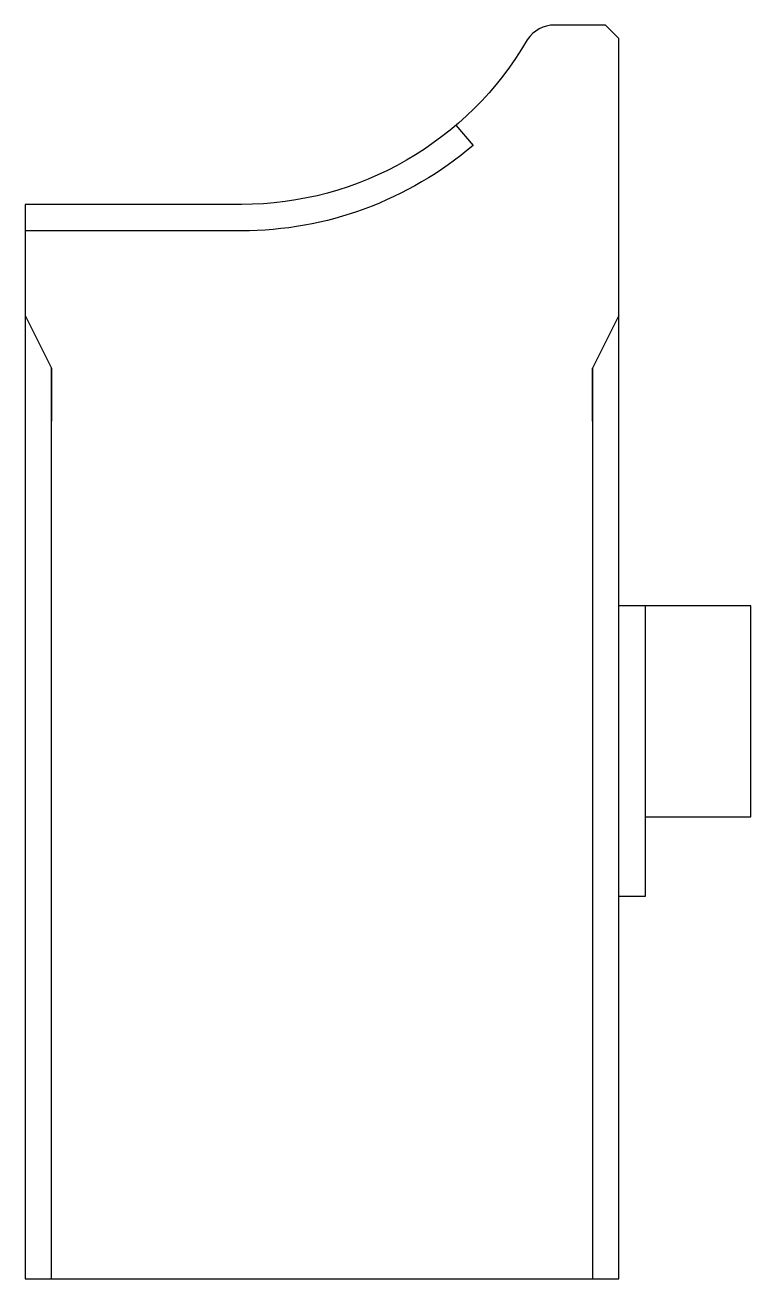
# Model space of a CAD drawing. Extents: x 0 to 0.55, y -0.814 to 0.136.
import ezdxf

# ---------------------------------------------------------------- set-up
doc = ezdxf.new("R2010")
doc.units = 0
doc.header["$LTSCALE"] = 100
doc.header["$MEASUREMENT"] = 0
doc.layers.get('0').update_dxf_attribs({"linetype": 'CONTINUOUS'})

msp = doc.modelspace()

# ---------------------------------------------------------------- linework, layer by layer
msp.add_lwpolyline([(0.45, -0.16408), (0.45, -0.02882), (0.45, 0.01592), (0.45, 0.1258), (0.43989, 0.13592), (0.40125, 0.13592, 0.24987), (0.3805, 0.12485, -0.267578), (0.1639, 0), (0, 0), (0, -0.02882), (0, -0.16408), (0, -0.81408), (0.45, -0.81408), (0.45, -0.52408), (0.45, -0.30408)], format="xyb", close=True)
msp.add_lwpolyline([(0.32649, 0.06), (0.33948, 0.04479, -0.178622), (0.1639, -0.02), (0, -0.02)], format="xyb")
for points in [[(0, -0.08408), (0.02, -0.12408), (0.02, -0.16408), (0.02, -0.12408)], [(0.45, -0.08408), (0.43, -0.12408), (0.43, -0.16408), (0.43, -0.30408), (0.43, -0.52408), (0.43, -0.81408)], [(0.43, -0.16408), (0.43, -0.12408)], [(0.02, -0.81408), (0.02, -0.16408)], [(0.45, -0.52408), (0.47, -0.52408), (0.47, -0.46408), (0.47, -0.30408)], [(0.47, -0.46408), (0.55, -0.46408), (0.55, -0.30408), (0.45, -0.30408)]]:
    msp.add_lwpolyline(points)

doc.saveas('drawing.dxf')
